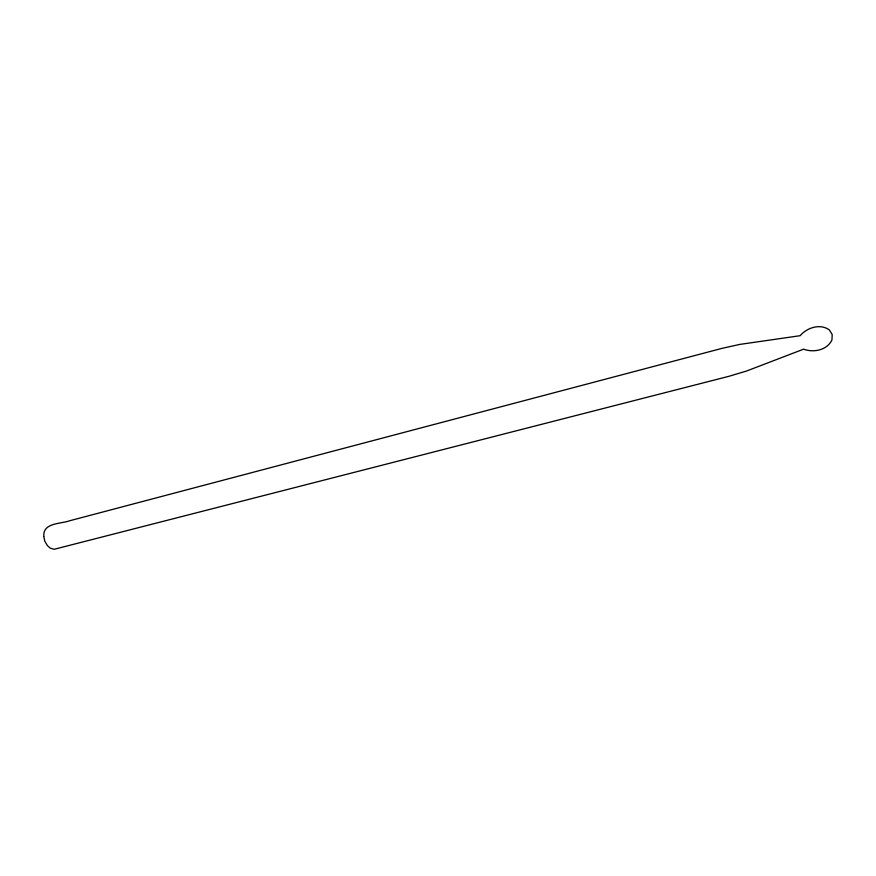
<?xml version="1.0" encoding="UTF-8"?>
<svg xmlns="http://www.w3.org/2000/svg" width="876" height="876" viewBox="0 0 876 876"><rect width="100%" height="100%" fill="white"/><g stroke="black" fill="none" stroke-linecap="round" stroke-linejoin="round"><path stroke-width="1.31" d="M43.8 536.265C42.88 522.512 60.805 524.056 69.894 520.705L722.065 348.352L739.804 344.41L800.149 335.694C806.938 327.624 820.286 323.255 829.386 329.978L832.2 334.544L831.959 339.877C827.283 350.203 813.486 352.929 803.62 349.163L746.516 371.041L729.062 376.264L54.082 549.307L50.184 548.102L47.403 545.617L44.742 541.094L43.844 536.594"/></g></svg>
